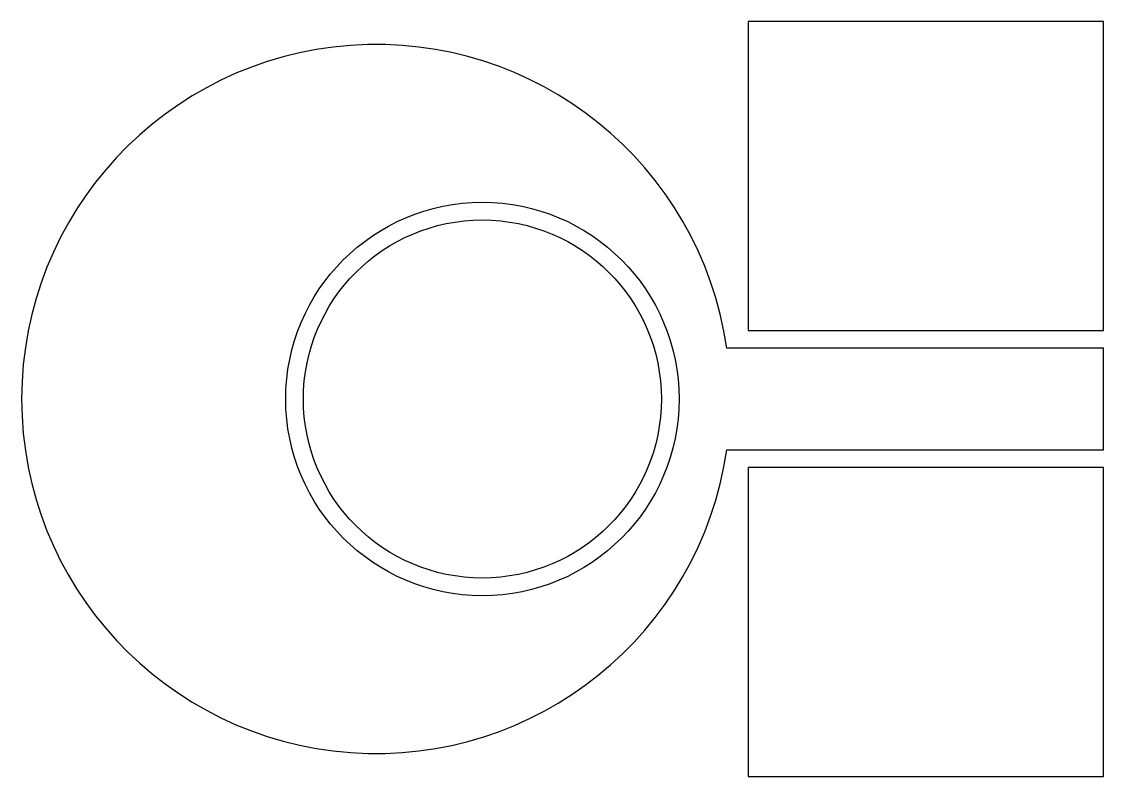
# Model space of a CAD drawing. Extents: x -13 to 17.5, y -10.6 to 10.6.
import ezdxf

# ---------------------------------------------------------------- set-up
doc = ezdxf.new("R2010")
doc.units = 0

msp = doc.modelspace()

# ---------------------------------------------------------------- linework, layer by layer
at = {"layer": 'PEC'}
for points in [[(17.52, 1.935), (17.52, 10.645), (17.52, 10.645), (7.5, 10.645), (7.5, 10.645), (7.5, 1.935), (7.5, 1.935), (17.52, 1.935)], [(17.52, -1.935), (7.5, -1.935), (7.5, -1.935), (7.5, -10.645), (7.5, -10.645), (17.52, -10.645), (17.52, -10.645), (17.52, -1.935)]]:
    msp.add_lwpolyline(points, close=True, dxfattribs=at)
msp.add_lwpolyline([(6.896503, 1.435, 0.930474), (-13, 0, 0.930474), (6.896503, -1.435), (17.52, -1.435), (17.52, -1.435), (17.52, 1.435), (17.52, 1.435), (6.896503, 1.435)], format="xyb", close=True, dxfattribs=at)
for radius in [5.55, 5.05]:
    msp.add_circle((0, 0), radius, dxfattribs=at)

doc.saveas('drawing.dxf')
